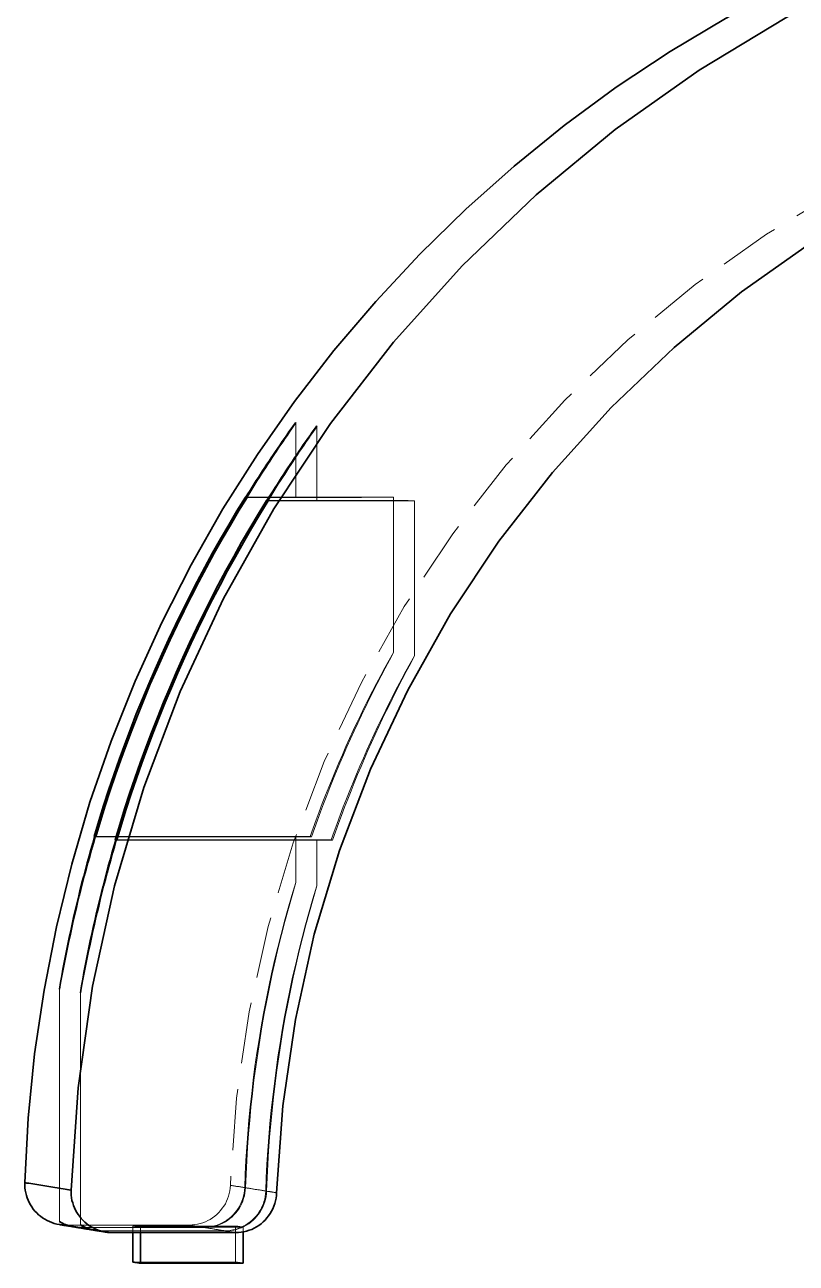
# Model space of a CAD drawing. Header units: millimetres. Extents: x 10 to 410, y 10 to 287.
# Drawn here: x 306.02 to 313.43, y 130.47 to 142.36 of the extents above; entities that cross this region are included whole.
import ezdxf

# ---------------------------------------------------------------- set-up
doc = ezdxf.new("R2010")
doc.units = ezdxf.units.MM
doc.linetypes.add('DASHED', pattern=[0.75, 0.5, -0.25])
doc.layers.add('HIDDEN', color=8, linetype='DASHED', lineweight=18)
doc.layers.add('VISIBLE', color=7, linetype='CONTINUOUS', lineweight=35)

msp = doc.modelspace()

# ---------------------------------------------------------------- linework, layer by layer
at = {"layer": 'HIDDEN'}
for points in [[(321.17, 142.05), (320.337, 142.154), (319.5, 142.195), (318.661, 142.176), (317.827, 142.094), (317, 141.951), (316.187, 141.747), (315.39, 141.484), (314.616, 141.163), (313.867, 140.786), (313.148, 140.354), (312.462, 139.871), (311.815, 139.338), (311.208, 138.759), (310.646, 138.137), (310.131, 137.475), (309.666, 136.777), (309.254, 136.047), (308.897, 135.288), (308.597, 134.505), (308.356, 133.701), (308.174, 132.883), (308.053, 132.053), (307.994, 131.216)], [(308.623, 137.826), (308.623, 137.857), (308.623, 137.889), (308.623, 137.92), (308.623, 137.951), (308.623, 137.982), (308.623, 138.013), (308.623, 138.045), (308.623, 138.076), (308.623, 138.107), (308.623, 138.138), (308.623, 138.169), (308.623, 138.201), (308.623, 138.232), (308.623, 138.263), (308.623, 138.294), (308.623, 138.325), (308.623, 138.357), (308.623, 138.388), (308.623, 138.419), (308.623, 138.45), (308.623, 138.481), (308.623, 138.513), (308.623, 138.544)], [(308.826, 137.793), (308.826, 137.825), (308.826, 137.856), (308.826, 137.887), (308.826, 137.918), (308.826, 137.949), (308.826, 137.981), (308.826, 138.012), (308.826, 138.043), (308.826, 138.074), (308.826, 138.105), (308.826, 138.137), (308.826, 138.168), (308.826, 138.199), (308.826, 138.23), (308.826, 138.261), (308.826, 138.293), (308.826, 138.324), (308.826, 138.355), (308.826, 138.386), (308.826, 138.417), (308.826, 138.449), (308.826, 138.48), (308.826, 138.511)], [(308.139, 137.828), (308.201, 137.827), (308.263, 137.827), (308.325, 137.827), (308.386, 137.827), (308.448, 137.827), (308.51, 137.827), (308.572, 137.827), (308.634, 137.827), (308.696, 137.827), (308.758, 137.827), (308.82, 137.827), (308.881, 137.827), (308.943, 137.827), (309.005, 137.827), (309.067, 137.827), (309.129, 137.827), (309.191, 137.827), (309.253, 137.827), (309.315, 137.827), (309.376, 137.827), (309.438, 137.827), (309.5, 137.827), (309.562, 137.826)], [(308.623, 137.826), (308.603, 137.826), (308.582, 137.826), (308.562, 137.826), (308.541, 137.826), (308.521, 137.826), (308.5, 137.826), (308.48, 137.826), (308.459, 137.826), (308.439, 137.826), (308.418, 137.826), (308.397, 137.826), (308.377, 137.826), (308.356, 137.826), (308.336, 137.826), (308.315, 137.826), (308.295, 137.826), (308.274, 137.826), (308.254, 137.826), (308.233, 137.826), (308.212, 137.826), (308.192, 137.826), (308.171, 137.826), (308.151, 137.826)], [(308.152, 137.827), (308.172, 137.827), (308.193, 137.827), (308.213, 137.827), (308.234, 137.827), (308.254, 137.827), (308.275, 137.827), (308.295, 137.827), (308.316, 137.827), (308.336, 137.827), (308.357, 137.827), (308.377, 137.827), (308.398, 137.827), (308.418, 137.827), (308.439, 137.827), (308.459, 137.827), (308.48, 137.827), (308.5, 137.827), (308.521, 137.827), (308.541, 137.826), (308.562, 137.826), (308.582, 137.826), (308.603, 137.826), (308.623, 137.826)], [(309.562, 137.826), (309.501, 137.826), (309.44, 137.826), (309.379, 137.826), (309.317, 137.826), (309.256, 137.825), (309.195, 137.825), (309.134, 137.825), (309.073, 137.825), (309.012, 137.825), (308.95, 137.825), (308.889, 137.825), (308.828, 137.825), (308.767, 137.825), (308.706, 137.825), (308.644, 137.825), (308.583, 137.825), (308.522, 137.825), (308.461, 137.825), (308.4, 137.825), (308.339, 137.825), (308.277, 137.825), (308.216, 137.825), (308.155, 137.825)], [(308.341, 137.795), (308.403, 137.795), (308.465, 137.795), (308.527, 137.795), (308.589, 137.795), (308.651, 137.795), (308.713, 137.795), (308.774, 137.795), (308.836, 137.795), (308.898, 137.794), (308.96, 137.794), (309.022, 137.794), (309.084, 137.794), (309.146, 137.794), (309.208, 137.794), (309.269, 137.794), (309.331, 137.794), (309.393, 137.794), (309.455, 137.794), (309.517, 137.794), (309.579, 137.794), (309.641, 137.794), (309.702, 137.794), (309.764, 137.793)], [(308.826, 137.793), (308.805, 137.793), (308.785, 137.793), (308.764, 137.793), (308.744, 137.793), (308.723, 137.793), (308.702, 137.793), (308.682, 137.793), (308.661, 137.793), (308.641, 137.793), (308.62, 137.793), (308.6, 137.793), (308.579, 137.793), (308.559, 137.793), (308.538, 137.793), (308.518, 137.793), (308.497, 137.793), (308.476, 137.793), (308.456, 137.793), (308.435, 137.793), (308.415, 137.793), (308.394, 137.793), (308.374, 137.793), (308.353, 137.793)], [(308.354, 137.794), (308.374, 137.794), (308.395, 137.794), (308.415, 137.794), (308.436, 137.794), (308.456, 137.794), (308.477, 137.794), (308.498, 137.794), (308.518, 137.794), (308.539, 137.794), (308.559, 137.794), (308.58, 137.794), (308.6, 137.794), (308.621, 137.794), (308.641, 137.794), (308.662, 137.794), (308.682, 137.794), (308.703, 137.794), (308.723, 137.794), (308.744, 137.794), (308.764, 137.794), (308.785, 137.794), (308.805, 137.794), (308.826, 137.793)], [(309.764, 137.793), (309.703, 137.793), (309.642, 137.793), (309.581, 137.793), (309.52, 137.793), (309.459, 137.793), (309.397, 137.793), (309.336, 137.793), (309.275, 137.792), (309.214, 137.792), (309.153, 137.792), (309.091, 137.792), (309.03, 137.792), (308.969, 137.792), (308.908, 137.792), (308.847, 137.792), (308.786, 137.792), (308.724, 137.792), (308.663, 137.792), (308.602, 137.792), (308.541, 137.792), (308.48, 137.792), (308.419, 137.792), (308.357, 137.792)], [(309.562, 136.334), (309.562, 136.399), (309.562, 136.464), (309.562, 136.529), (309.562, 136.594), (309.562, 136.659), (309.562, 136.723), (309.562, 136.788), (309.562, 136.853), (309.562, 136.918), (309.562, 136.983), (309.562, 137.048), (309.562, 137.113), (309.562, 137.178), (309.562, 137.242), (309.562, 137.307), (309.562, 137.372), (309.562, 137.437), (309.562, 137.502), (309.562, 137.567), (309.562, 137.632), (309.562, 137.696), (309.562, 137.761), (309.562, 137.826)], [(309.764, 136.301), (309.764, 136.366), (309.764, 136.431), (309.764, 136.496), (309.764, 136.561), (309.764, 136.626), (309.764, 136.691), (309.764, 136.755), (309.764, 136.82), (309.764, 136.885), (309.764, 136.95), (309.764, 137.015), (309.764, 137.08), (309.764, 137.145), (309.764, 137.21), (309.764, 137.274), (309.764, 137.339), (309.764, 137.404), (309.764, 137.469), (309.764, 137.534), (309.764, 137.599), (309.764, 137.664), (309.764, 137.729), (309.764, 137.793)], [(308.761, 134.567), (308.789, 134.646), (308.818, 134.726), (308.848, 134.805), (308.878, 134.884), (308.908, 134.963), (308.94, 135.041), (308.972, 135.119), (309.004, 135.197), (309.037, 135.275), (309.071, 135.353), (309.105, 135.43), (309.14, 135.507), (309.175, 135.584), (309.211, 135.66), (309.247, 135.736), (309.285, 135.812), (309.322, 135.888), (309.361, 135.963), (309.399, 136.038), (309.439, 136.113), (309.479, 136.187), (309.52, 136.261), (309.562, 136.334)], [(309.562, 136.334), (309.523, 136.26), (309.483, 136.185), (309.444, 136.111), (309.405, 136.036), (309.367, 135.96), (309.329, 135.885), (309.292, 135.809), (309.256, 135.733), (309.22, 135.657), (309.184, 135.581), (309.149, 135.504), (309.115, 135.427), (309.081, 135.35), (309.048, 135.272), (309.015, 135.195), (308.983, 135.117), (308.951, 135.038), (308.92, 134.96), (308.89, 134.881), (308.86, 134.803), (308.831, 134.723), (308.802, 134.644), (308.774, 134.565)], [(308.963, 134.534), (308.992, 134.614), (309.02, 134.693), (309.05, 134.772), (309.08, 134.851), (309.111, 134.93), (309.142, 135.008), (309.174, 135.087), (309.206, 135.165), (309.239, 135.242), (309.273, 135.32), (309.307, 135.397), (309.342, 135.474), (309.377, 135.551), (309.413, 135.627), (309.45, 135.703), (309.487, 135.779), (309.525, 135.855), (309.563, 135.93), (309.602, 136.005), (309.641, 136.08), (309.681, 136.154), (309.722, 136.228), (309.764, 136.301)], [(309.764, 136.301), (309.725, 136.227), (309.685, 136.152), (309.646, 136.078), (309.608, 136.003), (309.569, 135.928), (309.532, 135.852), (309.495, 135.777), (309.458, 135.701), (309.422, 135.624), (309.386, 135.548), (309.352, 135.471), (309.317, 135.394), (309.283, 135.317), (309.25, 135.239), (309.217, 135.162), (309.185, 135.084), (309.154, 135.006), (309.123, 134.927), (309.092, 134.849), (309.063, 134.77), (309.033, 134.691), (309.005, 134.611), (308.977, 134.532)], [(308.623, 134.566), (308.539, 134.566), (308.455, 134.566), (308.371, 134.566), (308.287, 134.566), (308.203, 134.566), (308.119, 134.566), (308.035, 134.566), (307.951, 134.566), (307.867, 134.566), (307.783, 134.566), (307.698, 134.566), (307.614, 134.566), (307.53, 134.566), (307.446, 134.566), (307.362, 134.566), (307.278, 134.566), (307.194, 134.566), (307.11, 134.566), (307.026, 134.566), (306.942, 134.566), (306.858, 134.566), (306.773, 134.566), (306.689, 134.566)], [(306.696, 134.565), (306.78, 134.565), (306.864, 134.565), (306.947, 134.565), (307.031, 134.565), (307.115, 134.565), (307.199, 134.565), (307.283, 134.565), (307.366, 134.565), (307.45, 134.565), (307.534, 134.565), (307.618, 134.565), (307.702, 134.565), (307.785, 134.565), (307.869, 134.565), (307.953, 134.565), (308.037, 134.565), (308.121, 134.565), (308.204, 134.565), (308.288, 134.565), (308.372, 134.565), (308.456, 134.565), (308.54, 134.565), (308.623, 134.566)], [(308.761, 134.567), (308.671, 134.567), (308.582, 134.567), (308.492, 134.567), (308.403, 134.567), (308.313, 134.567), (308.224, 134.567), (308.134, 134.567), (308.045, 134.567), (307.955, 134.567), (307.865, 134.567), (307.776, 134.567), (307.686, 134.567), (307.597, 134.567), (307.507, 134.567), (307.418, 134.567), (307.328, 134.567), (307.239, 134.567), (307.149, 134.567), (307.06, 134.567), (306.97, 134.567), (306.88, 134.567), (306.791, 134.567), (306.701, 134.567)], [(306.701, 134.564), (306.791, 134.564), (306.881, 134.564), (306.971, 134.564), (307.061, 134.564), (307.151, 134.564), (307.242, 134.564), (307.332, 134.564), (307.422, 134.564), (307.512, 134.564), (307.602, 134.564), (307.692, 134.564), (307.783, 134.564), (307.873, 134.564), (307.963, 134.564), (308.053, 134.564), (308.143, 134.564), (308.233, 134.564), (308.324, 134.564), (308.414, 134.564), (308.504, 134.565), (308.594, 134.565), (308.684, 134.565), (308.774, 134.565)], [(308.623, 134.566), (308.623, 134.566), (308.623, 134.566), (308.623, 134.566), (308.623, 134.566), (308.623, 134.566), (308.623, 134.566), (308.623, 134.566), (308.623, 134.566), (308.623, 134.566), (308.623, 134.566), (308.623, 134.566), (308.623, 134.566), (308.623, 134.566), (308.623, 134.566), (308.623, 134.566), (308.623, 134.566), (308.623, 134.566), (308.623, 134.566), (308.623, 134.566), (308.623, 134.566), (308.623, 134.566), (308.623, 134.566), (308.623, 134.566)], [(308.623, 134.125), (308.623, 134.144), (308.623, 134.163), (308.623, 134.183), (308.623, 134.202), (308.623, 134.221), (308.623, 134.24), (308.623, 134.259), (308.623, 134.278), (308.623, 134.298), (308.623, 134.317), (308.623, 134.336), (308.623, 134.355), (308.623, 134.374), (308.623, 134.393), (308.623, 134.412), (308.623, 134.432), (308.623, 134.451), (308.623, 134.47), (308.623, 134.489), (308.623, 134.508), (308.623, 134.527), (308.623, 134.547), (308.623, 134.566)], [(308.761, 134.567), (308.762, 134.567), (308.762, 134.567), (308.763, 134.567), (308.763, 134.566), (308.764, 134.566), (308.764, 134.566), (308.765, 134.566), (308.766, 134.566), (308.766, 134.566), (308.767, 134.566), (308.767, 134.566), (308.768, 134.566), (308.769, 134.566), (308.769, 134.565), (308.77, 134.565), (308.77, 134.565), (308.771, 134.565), (308.771, 134.565), (308.772, 134.565), (308.773, 134.565), (308.773, 134.565), (308.774, 134.565), (308.774, 134.565)], [(308.826, 134.533), (308.742, 134.533), (308.658, 134.533), (308.573, 134.533), (308.489, 134.533), (308.405, 134.533), (308.321, 134.534), (308.237, 134.534), (308.153, 134.534), (308.069, 134.534), (307.985, 134.534), (307.901, 134.534), (307.817, 134.534), (307.733, 134.534), (307.648, 134.534), (307.564, 134.534), (307.48, 134.534), (307.396, 134.534), (307.312, 134.534), (307.228, 134.534), (307.144, 134.534), (307.06, 134.534), (306.976, 134.533), (306.892, 134.533)], [(306.898, 134.532), (306.982, 134.532), (307.066, 134.532), (307.15, 134.532), (307.234, 134.532), (307.317, 134.532), (307.401, 134.532), (307.485, 134.532), (307.569, 134.532), (307.653, 134.532), (307.736, 134.532), (307.82, 134.532), (307.904, 134.532), (307.988, 134.532), (308.072, 134.532), (308.155, 134.532), (308.239, 134.532), (308.323, 134.532), (308.407, 134.532), (308.491, 134.532), (308.574, 134.532), (308.658, 134.533), (308.742, 134.533), (308.826, 134.533)], [(306.903, 134.532), (306.993, 134.532), (307.083, 134.532), (307.173, 134.532), (307.264, 134.532), (307.354, 134.532), (307.444, 134.532), (307.534, 134.532), (307.624, 134.532), (307.714, 134.532), (307.805, 134.532), (307.895, 134.532), (307.985, 134.532), (308.075, 134.532), (308.165, 134.532), (308.255, 134.532), (308.345, 134.532), (308.436, 134.532), (308.526, 134.532), (308.616, 134.532), (308.706, 134.532), (308.796, 134.532), (308.886, 134.532), (308.977, 134.532)], [(308.963, 134.534), (308.874, 134.534), (308.784, 134.534), (308.695, 134.534), (308.605, 134.534), (308.516, 134.534), (308.426, 134.534), (308.336, 134.534), (308.247, 134.534), (308.157, 134.534), (308.068, 134.534), (307.978, 134.534), (307.889, 134.534), (307.799, 134.534), (307.71, 134.534), (307.62, 134.534), (307.53, 134.534), (307.441, 134.534), (307.351, 134.534), (307.262, 134.534), (307.172, 134.534), (307.083, 134.534), (306.993, 134.534), (306.904, 134.534)], [(308.826, 134.533), (308.826, 134.533), (308.826, 134.533), (308.826, 134.533), (308.826, 134.533), (308.826, 134.533), (308.826, 134.533), (308.826, 134.533), (308.826, 134.533), (308.826, 134.533), (308.826, 134.533), (308.826, 134.533), (308.826, 134.533), (308.826, 134.533), (308.826, 134.533), (308.826, 134.533), (308.826, 134.533), (308.826, 134.533), (308.826, 134.533), (308.826, 134.533), (308.826, 134.533), (308.826, 134.533), (308.826, 134.533), (308.826, 134.533)], [(308.826, 134.092), (308.826, 134.111), (308.826, 134.131), (308.826, 134.15), (308.826, 134.169), (308.826, 134.188), (308.826, 134.207), (308.826, 134.226), (308.826, 134.246), (308.826, 134.265), (308.826, 134.284), (308.826, 134.303), (308.826, 134.322), (308.826, 134.341), (308.826, 134.361), (308.826, 134.38), (308.826, 134.399), (308.826, 134.418), (308.826, 134.437), (308.826, 134.456), (308.826, 134.475), (308.826, 134.495), (308.826, 134.514), (308.826, 134.533)], [(308.963, 134.534), (308.964, 134.534), (308.964, 134.534), (308.965, 134.534), (308.966, 134.534), (308.966, 134.534), (308.967, 134.533), (308.967, 134.533), (308.968, 134.533), (308.969, 134.533), (308.969, 134.533), (308.97, 134.533), (308.97, 134.533), (308.971, 134.533), (308.971, 134.533), (308.972, 134.533), (308.973, 134.532), (308.973, 134.532), (308.974, 134.532), (308.974, 134.532), (308.975, 134.532), (308.975, 134.532), (308.976, 134.532), (308.977, 134.532)], [(308.623, 134.125), (308.585, 134.001), (308.549, 133.877), (308.515, 133.752), (308.481, 133.627), (308.45, 133.501), (308.42, 133.375), (308.391, 133.248), (308.364, 133.122), (308.338, 132.995), (308.314, 132.867), (308.291, 132.74), (308.27, 132.612), (308.25, 132.484), (308.231, 132.356), (308.214, 132.227), (308.199, 132.098), (308.185, 131.97), (308.172, 131.841), (308.161, 131.711), (308.152, 131.582), (308.144, 131.453), (308.137, 131.323), (308.132, 131.194)], [(308.14, 131.193), (308.145, 131.322), (308.151, 131.451), (308.159, 131.581), (308.169, 131.71), (308.18, 131.839), (308.192, 131.968), (308.206, 132.097), (308.221, 132.226), (308.238, 132.354), (308.257, 132.482), (308.276, 132.611), (308.297, 132.738), (308.32, 132.866), (308.344, 132.993), (308.37, 133.12), (308.397, 133.247), (308.425, 133.374), (308.455, 133.5), (308.486, 133.625), (308.518, 133.751), (308.552, 133.876), (308.587, 134.001), (308.623, 134.125)], [(308.826, 134.092), (308.788, 133.969), (308.751, 133.844), (308.717, 133.719), (308.684, 133.594), (308.652, 133.468), (308.622, 133.342), (308.593, 133.216), (308.566, 133.089), (308.54, 132.962), (308.516, 132.835), (308.493, 132.707), (308.472, 132.579), (308.452, 132.451), (308.434, 132.323), (308.417, 132.194), (308.401, 132.066), (308.387, 131.937), (308.375, 131.808), (308.364, 131.679), (308.354, 131.549), (308.346, 131.42), (308.339, 131.29), (308.334, 131.161)], [(308.342, 131.16), (308.347, 131.289), (308.354, 131.419), (308.362, 131.548), (308.371, 131.677), (308.382, 131.806), (308.395, 131.935), (308.408, 132.064), (308.424, 132.193), (308.441, 132.321), (308.459, 132.45), (308.479, 132.578), (308.5, 132.706), (308.522, 132.833), (308.546, 132.96), (308.572, 133.088), (308.599, 133.214), (308.627, 133.341), (308.657, 133.467), (308.688, 133.593), (308.721, 133.718), (308.755, 133.843), (308.79, 133.968), (308.826, 134.092)], [(308.623, 134.125), (308.623, 134.125), (308.623, 134.125), (308.623, 134.125), (308.623, 134.125), (308.623, 134.125), (308.623, 134.125), (308.623, 134.125), (308.623, 134.125), (308.623, 134.125), (308.623, 134.125), (308.623, 134.125), (308.623, 134.125), (308.623, 134.125), (308.623, 134.125), (308.623, 134.125), (308.623, 134.125), (308.623, 134.125), (308.623, 134.125), (308.623, 134.125), (308.623, 134.125), (308.623, 134.125), (308.623, 134.125), (308.623, 134.125)], [(308.826, 134.092), (308.826, 134.092), (308.826, 134.092), (308.826, 134.092), (308.826, 134.092), (308.826, 134.092), (308.826, 134.092), (308.826, 134.092), (308.826, 134.092), (308.826, 134.092), (308.826, 134.092), (308.826, 134.092), (308.826, 134.092), (308.826, 134.092), (308.826, 134.092), (308.826, 134.092), (308.826, 134.092), (308.826, 134.092), (308.826, 134.092), (308.826, 134.092), (308.826, 134.092), (308.826, 134.092), (308.826, 134.092), (308.826, 134.092)], [(306.351, 130.868), (306.351, 130.965), (306.351, 131.062), (306.351, 131.159), (306.351, 131.256), (306.351, 131.353), (306.351, 131.45), (306.351, 131.547), (306.351, 131.644), (306.351, 131.741), (306.351, 131.838), (306.351, 131.935), (306.351, 132.032), (306.351, 132.129), (306.351, 132.226), (306.351, 132.323), (306.351, 132.42), (306.351, 132.517), (306.351, 132.614), (306.351, 132.711), (306.351, 132.808), (306.351, 132.905), (306.351, 133.002), (306.351, 133.099)], [(306.553, 130.835), (306.553, 130.932), (306.553, 131.029), (306.553, 131.126), (306.553, 131.223), (306.553, 131.32), (306.553, 131.417), (306.553, 131.514), (306.553, 131.611), (306.553, 131.708), (306.553, 131.805), (306.553, 131.902), (306.553, 131.999), (306.553, 132.096), (306.553, 132.193), (306.553, 132.29), (306.553, 132.387), (306.553, 132.484), (306.553, 132.581), (306.553, 132.678), (306.553, 132.775), (306.553, 132.872), (306.553, 132.969), (306.553, 133.066)], [(307.599, 130.834), (307.626, 130.835), (307.652, 130.838), (307.678, 130.842), (307.704, 130.848), (307.729, 130.856), (307.754, 130.866), (307.777, 130.877), (307.801, 130.889), (307.823, 130.904), (307.844, 130.919), (307.864, 130.936), (307.883, 130.955), (307.901, 130.974), (307.917, 130.995), (307.932, 131.017), (307.946, 131.039), (307.958, 131.063), (307.968, 131.087), (307.977, 131.112), (307.984, 131.138), (307.989, 131.164), (307.992, 131.19), (307.994, 131.216)], [(307.736, 130.812), (307.763, 130.813), (307.789, 130.816), (307.815, 130.82), (307.841, 130.826), (307.866, 130.834), (307.891, 130.843), (307.915, 130.854), (307.938, 130.867), (307.96, 130.881), (307.982, 130.897), (308.002, 130.914), (308.021, 130.932), (308.038, 130.952), (308.055, 130.973), (308.07, 130.994), (308.083, 131.017), (308.095, 131.041), (308.106, 131.065), (308.114, 131.09), (308.121, 131.115), (308.127, 131.141), (308.13, 131.167), (308.132, 131.194)], [(307.745, 130.811), (307.772, 130.811), (307.798, 130.814), (307.824, 130.818), (307.85, 130.825), (307.875, 130.832), (307.9, 130.842), (307.923, 130.853), (307.947, 130.866), (307.969, 130.88), (307.99, 130.896), (308.01, 130.913), (308.029, 130.931), (308.047, 130.951), (308.063, 130.971), (308.078, 130.993), (308.091, 131.016), (308.103, 131.04), (308.114, 131.064), (308.122, 131.089), (308.129, 131.114), (308.134, 131.14), (308.138, 131.166), (308.14, 131.193)], [(307.939, 130.779), (307.965, 130.78), (307.991, 130.783), (308.017, 130.787), (308.043, 130.793), (308.068, 130.801), (308.093, 130.81), (308.117, 130.822), (308.14, 130.834), (308.163, 130.848), (308.184, 130.864), (308.204, 130.881), (308.223, 130.899), (308.241, 130.919), (308.257, 130.94), (308.272, 130.961), (308.286, 130.984), (308.298, 131.008), (308.308, 131.032), (308.317, 131.057), (308.324, 131.083), (308.329, 131.108), (308.333, 131.135), (308.334, 131.161)], [(307.948, 130.778), (307.974, 130.779), (308, 130.781), (308.026, 130.786), (308.052, 130.792), (308.077, 130.8), (308.102, 130.809), (308.126, 130.82), (308.149, 130.833), (308.171, 130.847), (308.192, 130.863), (308.212, 130.88), (308.231, 130.898), (308.249, 130.918), (308.265, 130.939), (308.28, 130.96), (308.294, 130.983), (308.306, 131.007), (308.316, 131.031), (308.325, 131.056), (308.331, 131.081), (308.337, 131.107), (308.34, 131.133), (308.342, 131.16)], [(307.994, 131.216), (308, 131.215), (308.006, 131.214), (308.012, 131.213), (308.018, 131.212), (308.024, 131.211), (308.03, 131.21), (308.036, 131.209), (308.042, 131.208), (308.048, 131.207), (308.054, 131.206), (308.06, 131.205), (308.066, 131.204), (308.072, 131.204), (308.078, 131.203), (308.084, 131.202), (308.09, 131.201), (308.096, 131.2), (308.102, 131.199), (308.108, 131.198), (308.114, 131.197), (308.12, 131.196), (308.126, 131.195), (308.132, 131.194)], [(308.14, 131.193), (308.148, 131.191), (308.157, 131.19), (308.165, 131.188), (308.174, 131.187), (308.182, 131.186), (308.19, 131.184), (308.199, 131.183), (308.207, 131.182), (308.216, 131.18), (308.224, 131.179), (308.233, 131.177), (308.241, 131.176), (308.25, 131.175), (308.258, 131.173), (308.267, 131.172), (308.275, 131.171), (308.284, 131.169), (308.292, 131.168), (308.3, 131.166), (308.309, 131.165), (308.317, 131.164), (308.326, 131.162), (308.334, 131.161)], [(308.342, 131.16), (308.346, 131.159), (308.35, 131.158), (308.355, 131.158), (308.359, 131.157), (308.363, 131.156), (308.367, 131.156), (308.372, 131.155), (308.376, 131.154), (308.38, 131.154), (308.384, 131.153), (308.389, 131.152), (308.393, 131.152), (308.397, 131.151), (308.401, 131.15), (308.405, 131.149), (308.41, 131.149), (308.414, 131.148), (308.418, 131.147), (308.422, 131.147), (308.427, 131.146), (308.431, 131.145), (308.435, 131.145), (308.439, 131.144)], [(306.35, 130.839), (306.352, 130.839), (306.355, 130.838), (306.358, 130.838), (306.361, 130.838), (306.363, 130.837), (306.366, 130.837), (306.369, 130.837), (306.372, 130.836), (306.374, 130.836), (306.377, 130.836), (306.38, 130.836), (306.383, 130.835), (306.385, 130.835), (306.388, 130.835), (306.391, 130.835), (306.394, 130.835), (306.396, 130.835), (306.399, 130.834), (306.402, 130.834), (306.405, 130.834), (306.408, 130.834), (306.41, 130.834), (306.413, 130.834)], [(306.413, 130.834), (306.465, 130.834), (306.516, 130.834), (306.568, 130.834), (306.619, 130.834), (306.671, 130.834), (306.722, 130.834), (306.774, 130.834), (306.826, 130.834), (306.877, 130.834), (306.929, 130.834), (306.98, 130.834), (307.032, 130.834), (307.084, 130.834), (307.135, 130.834), (307.187, 130.834), (307.238, 130.834), (307.29, 130.834), (307.341, 130.834), (307.393, 130.834), (307.445, 130.834), (307.496, 130.834), (307.548, 130.834), (307.599, 130.834)], [(306.413, 130.834), (306.419, 130.833), (306.425, 130.832), (306.431, 130.831), (306.437, 130.83), (306.443, 130.829), (306.449, 130.828), (306.455, 130.827), (306.461, 130.826), (306.467, 130.825), (306.473, 130.824), (306.479, 130.823), (306.486, 130.822), (306.492, 130.821), (306.498, 130.821), (306.504, 130.82), (306.51, 130.819), (306.516, 130.818), (306.522, 130.817), (306.528, 130.816), (306.534, 130.815), (306.54, 130.814), (306.546, 130.813), (306.552, 130.812)], [(306.552, 130.812), (306.549, 130.812), (306.547, 130.812), (306.544, 130.812), (306.541, 130.812), (306.539, 130.812), (306.536, 130.812), (306.533, 130.812), (306.531, 130.812), (306.528, 130.812), (306.526, 130.813), (306.523, 130.813), (306.52, 130.813), (306.518, 130.813), (306.515, 130.813), (306.512, 130.814), (306.51, 130.814), (306.507, 130.814), (306.504, 130.815), (306.502, 130.815), (306.499, 130.815), (306.497, 130.816), (306.494, 130.816), (306.491, 130.816)], [(306.494, 130.816), (306.496, 130.816), (306.499, 130.815), (306.502, 130.815), (306.505, 130.814), (306.507, 130.814), (306.51, 130.814), (306.513, 130.813), (306.516, 130.813), (306.518, 130.813), (306.521, 130.812), (306.524, 130.812), (306.527, 130.812), (306.53, 130.812), (306.532, 130.812), (306.535, 130.811), (306.538, 130.811), (306.541, 130.811), (306.543, 130.811), (306.546, 130.811), (306.549, 130.811), (306.552, 130.811), (306.555, 130.811), (306.557, 130.811)], [(307.736, 130.812), (307.685, 130.812), (307.633, 130.812), (307.582, 130.812), (307.53, 130.812), (307.479, 130.812), (307.427, 130.812), (307.376, 130.812), (307.324, 130.812), (307.273, 130.812), (307.221, 130.812), (307.17, 130.812), (307.118, 130.812), (307.067, 130.812), (307.015, 130.812), (306.964, 130.812), (306.912, 130.812), (306.861, 130.812), (306.809, 130.812), (306.758, 130.812), (306.706, 130.812), (306.655, 130.812), (306.603, 130.812), (306.552, 130.812)], [(306.557, 130.811), (306.609, 130.811), (306.661, 130.811), (306.712, 130.811), (306.764, 130.811), (306.816, 130.811), (306.867, 130.811), (306.919, 130.811), (306.971, 130.811), (307.022, 130.811), (307.074, 130.811), (307.126, 130.811), (307.177, 130.811), (307.229, 130.811), (307.28, 130.811), (307.332, 130.811), (307.384, 130.811), (307.435, 130.811), (307.487, 130.811), (307.539, 130.811), (307.59, 130.811), (307.642, 130.811), (307.694, 130.811), (307.745, 130.811)], [(306.557, 130.811), (306.566, 130.809), (306.574, 130.808), (306.583, 130.807), (306.592, 130.805), (306.6, 130.804), (306.609, 130.802), (306.617, 130.801), (306.626, 130.8), (306.634, 130.798), (306.643, 130.797), (306.652, 130.796), (306.66, 130.794), (306.669, 130.793), (306.677, 130.791), (306.686, 130.79), (306.694, 130.789), (306.703, 130.787), (306.711, 130.786), (306.72, 130.784), (306.729, 130.783), (306.737, 130.782), (306.746, 130.78), (306.754, 130.779)], [(306.754, 130.779), (306.752, 130.779), (306.749, 130.779), (306.746, 130.779), (306.744, 130.779), (306.741, 130.779), (306.738, 130.779), (306.736, 130.779), (306.733, 130.779), (306.73, 130.78), (306.728, 130.78), (306.725, 130.78), (306.723, 130.78), (306.72, 130.78), (306.717, 130.781), (306.715, 130.781), (306.712, 130.781), (306.709, 130.781), (306.707, 130.782), (306.704, 130.782), (306.702, 130.782), (306.699, 130.783), (306.696, 130.783), (306.694, 130.784)], [(306.696, 130.783), (306.699, 130.783), (306.701, 130.782), (306.704, 130.782), (306.707, 130.782), (306.71, 130.781), (306.712, 130.781), (306.715, 130.781), (306.718, 130.78), (306.721, 130.78), (306.723, 130.78), (306.726, 130.779), (306.729, 130.779), (306.732, 130.779), (306.735, 130.779), (306.737, 130.779), (306.74, 130.778), (306.743, 130.778), (306.746, 130.778), (306.748, 130.778), (306.751, 130.778), (306.754, 130.778), (306.757, 130.778), (306.76, 130.778)], [(307.939, 130.779), (307.887, 130.779), (307.836, 130.779), (307.784, 130.779), (307.733, 130.779), (307.681, 130.779), (307.63, 130.779), (307.578, 130.779), (307.527, 130.779), (307.475, 130.779), (307.424, 130.779), (307.372, 130.779), (307.321, 130.779), (307.269, 130.779), (307.218, 130.779), (307.166, 130.779), (307.115, 130.779), (307.063, 130.779), (307.012, 130.779), (306.96, 130.779), (306.909, 130.779), (306.857, 130.779), (306.806, 130.779), (306.754, 130.779)], [(306.76, 130.778), (306.811, 130.778), (306.863, 130.778), (306.915, 130.778), (306.966, 130.778), (307.018, 130.778), (307.07, 130.778), (307.121, 130.778), (307.173, 130.778), (307.225, 130.778), (307.276, 130.778), (307.328, 130.778), (307.379, 130.778), (307.431, 130.778), (307.483, 130.778), (307.534, 130.778), (307.586, 130.778), (307.638, 130.778), (307.689, 130.778), (307.741, 130.778), (307.793, 130.778), (307.844, 130.778), (307.896, 130.778), (307.948, 130.778)], [(306.76, 130.778), (306.764, 130.777), (306.768, 130.777), (306.772, 130.776), (306.777, 130.775), (306.781, 130.775), (306.785, 130.774), (306.79, 130.773), (306.794, 130.772), (306.798, 130.772), (306.802, 130.771), (306.807, 130.77), (306.811, 130.77), (306.815, 130.769), (306.82, 130.768), (306.824, 130.768), (306.828, 130.767), (306.832, 130.766), (306.837, 130.765), (306.841, 130.765), (306.845, 130.764), (306.85, 130.763), (306.854, 130.763), (306.858, 130.762)], [(307.056, 130.825), (307.083, 130.825), (307.109, 130.825), (307.135, 130.825), (307.161, 130.825), (307.187, 130.825), (307.213, 130.825), (307.239, 130.825), (307.265, 130.825), (307.291, 130.825), (307.317, 130.825), (307.343, 130.825), (307.369, 130.825), (307.395, 130.825), (307.421, 130.825), (307.447, 130.825), (307.473, 130.825), (307.5, 130.825), (307.526, 130.825), (307.552, 130.825), (307.578, 130.825), (307.604, 130.825), (307.63, 130.825), (307.656, 130.825)], [(307.056, 130.825), (307.06, 130.825), (307.063, 130.824), (307.066, 130.824), (307.069, 130.823), (307.072, 130.822), (307.075, 130.822), (307.079, 130.821), (307.082, 130.821), (307.085, 130.82), (307.088, 130.82), (307.091, 130.819), (307.094, 130.819), (307.098, 130.818), (307.101, 130.818), (307.104, 130.817), (307.107, 130.817), (307.11, 130.816), (307.113, 130.816), (307.117, 130.815), (307.12, 130.815), (307.123, 130.814), (307.126, 130.814), (307.129, 130.813)], [(307.056, 130.762), (307.056, 130.765), (307.056, 130.768), (307.056, 130.77), (307.056, 130.773), (307.056, 130.776), (307.056, 130.778), (307.056, 130.781), (307.056, 130.784), (307.056, 130.787), (307.056, 130.789), (307.056, 130.792), (307.056, 130.795), (307.056, 130.798), (307.056, 130.8), (307.056, 130.803), (307.056, 130.806), (307.056, 130.809), (307.056, 130.811), (307.056, 130.814), (307.056, 130.817), (307.056, 130.82), (307.056, 130.822), (307.056, 130.825)], [(307.129, 130.813), (307.155, 130.813), (307.181, 130.813), (307.207, 130.813), (307.234, 130.813), (307.26, 130.813), (307.286, 130.813), (307.312, 130.813), (307.338, 130.813), (307.364, 130.813), (307.39, 130.813), (307.416, 130.813), (307.442, 130.813), (307.468, 130.813), (307.494, 130.813), (307.52, 130.813), (307.546, 130.813), (307.572, 130.813), (307.598, 130.813), (307.624, 130.813), (307.651, 130.813), (307.677, 130.813), (307.703, 130.813), (307.729, 130.813)], [(307.129, 130.762), (307.129, 130.764), (307.129, 130.766), (307.129, 130.769), (307.129, 130.771), (307.129, 130.773), (307.129, 130.775), (307.129, 130.778), (307.129, 130.78), (307.129, 130.782), (307.129, 130.784), (307.129, 130.787), (307.129, 130.789), (307.129, 130.791), (307.129, 130.793), (307.129, 130.795), (307.129, 130.798), (307.129, 130.8), (307.129, 130.802), (307.129, 130.804), (307.129, 130.807), (307.129, 130.809), (307.129, 130.811), (307.129, 130.813)], [(307.599, 130.834), (307.602, 130.834), (307.604, 130.833), (307.607, 130.833), (307.609, 130.833), (307.612, 130.832), (307.614, 130.832), (307.616, 130.831), (307.619, 130.831), (307.621, 130.831), (307.624, 130.83), (307.626, 130.83), (307.629, 130.829), (307.631, 130.829), (307.634, 130.829), (307.636, 130.828), (307.639, 130.828), (307.641, 130.827), (307.644, 130.827), (307.646, 130.827), (307.649, 130.826), (307.651, 130.826), (307.653, 130.825), (307.656, 130.825)], [(307.656, 130.825), (307.659, 130.825), (307.662, 130.824), (307.665, 130.824), (307.669, 130.823), (307.672, 130.822), (307.675, 130.822), (307.678, 130.821), (307.681, 130.821), (307.684, 130.82), (307.688, 130.82), (307.691, 130.819), (307.694, 130.819), (307.697, 130.818), (307.7, 130.818), (307.703, 130.817), (307.707, 130.817), (307.71, 130.816), (307.713, 130.816), (307.716, 130.815), (307.719, 130.815), (307.722, 130.814), (307.726, 130.814), (307.729, 130.813)], [(307.656, 130.825), (307.673, 130.825), (307.69, 130.825), (307.707, 130.825), (307.723, 130.825), (307.74, 130.825), (307.757, 130.825), (307.774, 130.825), (307.791, 130.825), (307.808, 130.825), (307.825, 130.825), (307.842, 130.825), (307.859, 130.825), (307.876, 130.825), (307.892, 130.825), (307.909, 130.825), (307.926, 130.825), (307.943, 130.825), (307.96, 130.825), (307.977, 130.825), (307.994, 130.825), (308.011, 130.825), (308.028, 130.825), (308.044, 130.825)], [(307.729, 130.813), (307.746, 130.813), (307.763, 130.813), (307.779, 130.813), (307.796, 130.813), (307.813, 130.813), (307.83, 130.813), (307.847, 130.813), (307.864, 130.813), (307.881, 130.813), (307.898, 130.813), (307.915, 130.813), (307.931, 130.813), (307.948, 130.813), (307.965, 130.813), (307.982, 130.813), (307.999, 130.813), (308.016, 130.813), (308.033, 130.813), (308.05, 130.813), (308.067, 130.813), (308.084, 130.813), (308.1, 130.813), (308.117, 130.813)], [(307.729, 130.813), (307.729, 130.813), (307.729, 130.813), (307.73, 130.813), (307.73, 130.813), (307.73, 130.813), (307.731, 130.813), (307.731, 130.813), (307.731, 130.813), (307.732, 130.813), (307.732, 130.813), (307.732, 130.813), (307.733, 130.813), (307.733, 130.813), (307.733, 130.812), (307.734, 130.812), (307.734, 130.812), (307.734, 130.812), (307.735, 130.812), (307.735, 130.812), (307.735, 130.812), (307.736, 130.812), (307.736, 130.812), (307.736, 130.812)], [(307.745, 130.811), (307.754, 130.809), (307.762, 130.808), (307.771, 130.806), (307.779, 130.805), (307.787, 130.804), (307.796, 130.802), (307.804, 130.801), (307.813, 130.8), (307.821, 130.798), (307.829, 130.797), (307.838, 130.796), (307.846, 130.794), (307.855, 130.793), (307.863, 130.791), (307.871, 130.79), (307.88, 130.789), (307.888, 130.787), (307.897, 130.786), (307.905, 130.785), (307.913, 130.783), (307.922, 130.782), (307.93, 130.781), (307.939, 130.779)], [(307.948, 130.778), (307.952, 130.777), (307.956, 130.776), (307.96, 130.776), (307.965, 130.775), (307.969, 130.774), (307.973, 130.774), (307.977, 130.773), (307.981, 130.772), (307.986, 130.772), (307.99, 130.771), (307.994, 130.77), (307.998, 130.77), (308.002, 130.769), (308.007, 130.768), (308.011, 130.767), (308.015, 130.767), (308.019, 130.766), (308.023, 130.765), (308.028, 130.765), (308.032, 130.764), (308.036, 130.763), (308.04, 130.763), (308.044, 130.762)], [(308.044, 130.479), (308.044, 130.494), (308.044, 130.509), (308.044, 130.524), (308.044, 130.539), (308.044, 130.554), (308.044, 130.569), (308.044, 130.584), (308.044, 130.6), (308.044, 130.615), (308.044, 130.63), (308.044, 130.645), (308.044, 130.66), (308.044, 130.675), (308.044, 130.69), (308.044, 130.705), (308.044, 130.72), (308.044, 130.735), (308.044, 130.75), (308.044, 130.765), (308.044, 130.78), (308.044, 130.795), (308.044, 130.81), (308.044, 130.825)], [(308.044, 130.825), (308.048, 130.825), (308.051, 130.824), (308.054, 130.824), (308.057, 130.823), (308.06, 130.822), (308.063, 130.822), (308.067, 130.821), (308.07, 130.821), (308.073, 130.82), (308.076, 130.82), (308.079, 130.819), (308.082, 130.819), (308.086, 130.818), (308.089, 130.818), (308.092, 130.817), (308.095, 130.817), (308.098, 130.816), (308.101, 130.816), (308.105, 130.815), (308.108, 130.815), (308.111, 130.814), (308.114, 130.814), (308.117, 130.813)], [(308.117, 130.769), (308.117, 130.771), (308.117, 130.773), (308.117, 130.775), (308.117, 130.777), (308.117, 130.778), (308.117, 130.78), (308.117, 130.782), (308.117, 130.784), (308.117, 130.786), (308.117, 130.788), (308.117, 130.79), (308.117, 130.792), (308.117, 130.794), (308.117, 130.796), (308.117, 130.798), (308.117, 130.8), (308.117, 130.802), (308.117, 130.804), (308.117, 130.806), (308.117, 130.807), (308.117, 130.809), (308.117, 130.811), (308.117, 130.813)], [(307.056, 130.479), (307.099, 130.479), (307.142, 130.479), (307.185, 130.479), (307.228, 130.479), (307.271, 130.479), (307.314, 130.479), (307.357, 130.479), (307.4, 130.479), (307.443, 130.479), (307.486, 130.479), (307.529, 130.479), (307.572, 130.479), (307.615, 130.479), (307.658, 130.479), (307.701, 130.479), (307.744, 130.479), (307.787, 130.479), (307.83, 130.479), (307.873, 130.479), (307.916, 130.479), (307.959, 130.479), (308.002, 130.479), (308.044, 130.479)], [(308.044, 130.479), (308.048, 130.479), (308.051, 130.478), (308.054, 130.478), (308.057, 130.477), (308.06, 130.477), (308.063, 130.476), (308.067, 130.476), (308.07, 130.475), (308.073, 130.475), (308.076, 130.474), (308.079, 130.474), (308.082, 130.473), (308.086, 130.473), (308.089, 130.472), (308.092, 130.472), (308.095, 130.471), (308.098, 130.471), (308.101, 130.47), (308.105, 130.469), (308.108, 130.469), (308.111, 130.468), (308.114, 130.468), (308.117, 130.467)]]:
    msp.add_lwpolyline(points, dxfattribs=at)
at = {"layer": 'VISIBLE'}
for points in [[(321.931, 143.928), (320.952, 144.05), (319.967, 144.099), (318.981, 144.075), (318, 143.979), (317.028, 143.81), (316.071, 143.57), (315.135, 143.26), (314.224, 142.881), (313.344, 142.437), (312.499, 141.928), (311.694, 141.358), (310.933, 140.731), (310.221, 140.049), (309.561, 139.316), (308.957, 138.536), (308.412, 137.714), (307.929, 136.854), (307.512, 135.96), (307.161, 135.039), (306.88, 134.093), (306.669, 133.13), (306.53, 132.153), (306.463, 131.169)], [(313.298, 142.72), (312.752, 142.426), (312.22, 142.107), (311.704, 141.764), (311.204, 141.396), (310.722, 141.006), (310.259, 140.594), (309.815, 140.161), (309.392, 139.708), (308.99, 139.236), (308.611, 138.745), (308.255, 138.238), (307.923, 137.714), (307.616, 137.176), (307.334, 136.623), (307.078, 136.059), (306.848, 135.483), (306.645, 134.897), (306.47, 134.302), (306.323, 133.699), (306.204, 133.091), (306.113, 132.478), (306.051, 131.861), (306.018, 131.242)], [(321.615, 141.978), (320.782, 142.081), (319.945, 142.123), (319.106, 142.103), (318.272, 142.022), (317.445, 141.879), (316.632, 141.675), (315.836, 141.412), (315.061, 141.091), (314.312, 140.714), (313.593, 140.282), (312.907, 139.799), (312.26, 139.266), (311.653, 138.687), (311.091, 138.065), (310.576, 137.403), (310.111, 136.705), (309.699, 135.974), (309.342, 135.215), (309.042, 134.432), (308.801, 133.629), (308.619, 132.81), (308.498, 131.981), (308.439, 131.144)], [(308.143, 137.827), (308.163, 137.859), (308.183, 137.89), (308.203, 137.922), (308.223, 137.954), (308.243, 137.986), (308.264, 138.017), (308.284, 138.049), (308.304, 138.08), (308.325, 138.111), (308.346, 138.143), (308.366, 138.174), (308.387, 138.205), (308.408, 138.236), (308.429, 138.267), (308.45, 138.299), (308.472, 138.329), (308.493, 138.36), (308.514, 138.391), (308.536, 138.422), (308.557, 138.453), (308.579, 138.483), (308.601, 138.514), (308.623, 138.544)], [(308.623, 138.544), (308.602, 138.513), (308.581, 138.482), (308.56, 138.451), (308.539, 138.42), (308.518, 138.39), (308.497, 138.359), (308.476, 138.328), (308.455, 138.297), (308.434, 138.266), (308.413, 138.235), (308.392, 138.204), (308.372, 138.172), (308.351, 138.141), (308.331, 138.11), (308.311, 138.078), (308.29, 138.047), (308.27, 138.016), (308.25, 137.984), (308.23, 137.952), (308.21, 137.921), (308.19, 137.889), (308.171, 137.857), (308.151, 137.826)], [(308.346, 137.794), (308.365, 137.826), (308.385, 137.858), (308.405, 137.889), (308.425, 137.921), (308.446, 137.953), (308.466, 137.984), (308.486, 138.016), (308.507, 138.047), (308.527, 138.079), (308.548, 138.11), (308.569, 138.141), (308.59, 138.172), (308.611, 138.204), (308.632, 138.235), (308.653, 138.266), (308.674, 138.297), (308.695, 138.328), (308.717, 138.358), (308.738, 138.389), (308.76, 138.42), (308.781, 138.45), (308.803, 138.481), (308.826, 138.511)], [(308.826, 138.511), (308.805, 138.48), (308.784, 138.449), (308.762, 138.418), (308.741, 138.388), (308.72, 138.357), (308.699, 138.326), (308.678, 138.295), (308.657, 138.264), (308.636, 138.233), (308.615, 138.202), (308.595, 138.171), (308.574, 138.14), (308.554, 138.108), (308.533, 138.077), (308.513, 138.046), (308.493, 138.014), (308.472, 137.983), (308.452, 137.951), (308.432, 137.92), (308.412, 137.888), (308.393, 137.856), (308.373, 137.825), (308.353, 137.793)], [(308.139, 137.828), (308.058, 137.695), (307.978, 137.561), (307.9, 137.426), (307.824, 137.291), (307.749, 137.154), (307.676, 137.017), (307.604, 136.878), (307.534, 136.739), (307.466, 136.599), (307.399, 136.459), (307.334, 136.317), (307.27, 136.175), (307.209, 136.032), (307.149, 135.889), (307.09, 135.744), (307.034, 135.599), (306.979, 135.454), (306.925, 135.307), (306.874, 135.16), (306.824, 135.013), (306.776, 134.865), (306.729, 134.716), (306.685, 134.567)], [(306.701, 134.564), (306.745, 134.714), (306.792, 134.862), (306.84, 135.01), (306.89, 135.158), (306.942, 135.305), (306.995, 135.451), (307.05, 135.596), (307.107, 135.741), (307.165, 135.886), (307.225, 136.029), (307.287, 136.172), (307.351, 136.314), (307.416, 136.456), (307.482, 136.596), (307.551, 136.736), (307.621, 136.875), (307.692, 137.014), (307.766, 137.151), (307.84, 137.288), (307.917, 137.423), (307.995, 137.558), (308.074, 137.692), (308.155, 137.825)], [(308.341, 137.795), (308.26, 137.662), (308.18, 137.528), (308.102, 137.393), (308.026, 137.258), (307.951, 137.121), (307.878, 136.984), (307.806, 136.846), (307.736, 136.707), (307.668, 136.567), (307.601, 136.426), (307.536, 136.285), (307.473, 136.142), (307.411, 135.999), (307.351, 135.856), (307.293, 135.711), (307.236, 135.566), (307.181, 135.421), (307.128, 135.274), (307.076, 135.128), (307.026, 134.98), (306.978, 134.832), (306.932, 134.683), (306.887, 134.534)], [(306.903, 134.532), (306.948, 134.681), (306.994, 134.829), (307.042, 134.977), (307.092, 135.125), (307.144, 135.272), (307.197, 135.418), (307.252, 135.564), (307.309, 135.709), (307.368, 135.853), (307.428, 135.996), (307.49, 136.139), (307.553, 136.282), (307.618, 136.423), (307.685, 136.564), (307.753, 136.703), (307.823, 136.843), (307.895, 136.981), (307.968, 137.118), (308.043, 137.255), (308.119, 137.39), (308.197, 137.525), (308.276, 137.659), (308.357, 137.792)], [(308.139, 137.828), (308.139, 137.827), (308.139, 137.827), (308.14, 137.827), (308.14, 137.827), (308.14, 137.827), (308.14, 137.827), (308.14, 137.827), (308.14, 137.827), (308.141, 137.827), (308.141, 137.827), (308.141, 137.827), (308.141, 137.827), (308.141, 137.827), (308.142, 137.827), (308.142, 137.827), (308.142, 137.827), (308.142, 137.827), (308.142, 137.827), (308.143, 137.827), (308.143, 137.827), (308.143, 137.827), (308.143, 137.827), (308.143, 137.827)], [(308.143, 137.827), (308.144, 137.827), (308.144, 137.827), (308.144, 137.827), (308.145, 137.827), (308.145, 137.827), (308.145, 137.827), (308.146, 137.827), (308.146, 137.827), (308.147, 137.827), (308.147, 137.827), (308.147, 137.827), (308.148, 137.827), (308.148, 137.827), (308.148, 137.827), (308.149, 137.827), (308.149, 137.827), (308.149, 137.827), (308.15, 137.827), (308.15, 137.827), (308.151, 137.827), (308.151, 137.827), (308.151, 137.827), (308.152, 137.827)], [(308.151, 137.826), (308.151, 137.826), (308.151, 137.826), (308.151, 137.825), (308.152, 137.825), (308.152, 137.825), (308.152, 137.825), (308.152, 137.825), (308.152, 137.825), (308.153, 137.825), (308.153, 137.825), (308.153, 137.825), (308.153, 137.825), (308.153, 137.825), (308.153, 137.825), (308.154, 137.825), (308.154, 137.825), (308.154, 137.825), (308.154, 137.825), (308.154, 137.825), (308.155, 137.825), (308.155, 137.825), (308.155, 137.825), (308.155, 137.825)], [(308.341, 137.795), (308.341, 137.795), (308.342, 137.795), (308.342, 137.795), (308.342, 137.795), (308.342, 137.795), (308.342, 137.794), (308.343, 137.794), (308.343, 137.794), (308.343, 137.794), (308.343, 137.794), (308.343, 137.794), (308.344, 137.794), (308.344, 137.794), (308.344, 137.794), (308.344, 137.794), (308.344, 137.794), (308.344, 137.794), (308.345, 137.794), (308.345, 137.794), (308.345, 137.794), (308.345, 137.794), (308.345, 137.794), (308.346, 137.794)], [(308.346, 137.794), (308.346, 137.794), (308.346, 137.794), (308.347, 137.794), (308.347, 137.794), (308.347, 137.794), (308.348, 137.794), (308.348, 137.794), (308.348, 137.794), (308.349, 137.794), (308.349, 137.794), (308.35, 137.794), (308.35, 137.794), (308.35, 137.794), (308.351, 137.794), (308.351, 137.794), (308.351, 137.794), (308.352, 137.794), (308.352, 137.794), (308.352, 137.794), (308.353, 137.794), (308.353, 137.794), (308.354, 137.794), (308.354, 137.794)], [(308.353, 137.793), (308.353, 137.793), (308.354, 137.793), (308.354, 137.793), (308.354, 137.793), (308.354, 137.793), (308.354, 137.793), (308.354, 137.793), (308.355, 137.793), (308.355, 137.792), (308.355, 137.792), (308.355, 137.792), (308.355, 137.792), (308.356, 137.792), (308.356, 137.792), (308.356, 137.792), (308.356, 137.792), (308.356, 137.792), (308.356, 137.792), (308.357, 137.792), (308.357, 137.792), (308.357, 137.792), (308.357, 137.792), (308.357, 137.792)], [(306.689, 134.566), (306.671, 134.503), (306.653, 134.44), (306.636, 134.377), (306.618, 134.314), (306.601, 134.251), (306.585, 134.187), (306.568, 134.124), (306.552, 134.06), (306.537, 133.997), (306.521, 133.933), (306.506, 133.869), (306.491, 133.805), (306.477, 133.742), (306.463, 133.678), (306.449, 133.614), (306.436, 133.549), (306.422, 133.485), (306.41, 133.421), (306.397, 133.357), (306.385, 133.292), (306.373, 133.228), (306.362, 133.163), (306.351, 133.099)], [(306.351, 133.099), (306.363, 133.163), (306.375, 133.227), (306.387, 133.292), (306.4, 133.356), (306.413, 133.42), (306.426, 133.485), (306.439, 133.549), (306.453, 133.613), (306.467, 133.677), (306.481, 133.741), (306.496, 133.805), (306.511, 133.869), (306.526, 133.932), (306.542, 133.996), (306.558, 134.059), (306.574, 134.123), (306.59, 134.186), (306.607, 134.25), (306.624, 134.313), (306.642, 134.376), (306.66, 134.439), (306.678, 134.502), (306.696, 134.565)], [(306.685, 134.567), (306.685, 134.567), (306.685, 134.567), (306.685, 134.567), (306.686, 134.567), (306.686, 134.567), (306.686, 134.567), (306.686, 134.567), (306.686, 134.567), (306.687, 134.567), (306.687, 134.567), (306.687, 134.567), (306.687, 134.567), (306.687, 134.567), (306.688, 134.567), (306.688, 134.567), (306.688, 134.566), (306.688, 134.566), (306.688, 134.566), (306.689, 134.566), (306.689, 134.566), (306.689, 134.566), (306.689, 134.566), (306.689, 134.566)], [(306.701, 134.567), (306.701, 134.567), (306.7, 134.567), (306.699, 134.567), (306.698, 134.567), (306.698, 134.567), (306.697, 134.567), (306.696, 134.567), (306.696, 134.567), (306.695, 134.567), (306.694, 134.567), (306.693, 134.567), (306.693, 134.567), (306.692, 134.567), (306.691, 134.567), (306.691, 134.567), (306.69, 134.567), (306.689, 134.567), (306.688, 134.567), (306.688, 134.567), (306.687, 134.567), (306.686, 134.567), (306.686, 134.567), (306.685, 134.567)], [(306.696, 134.565), (306.696, 134.565), (306.696, 134.565), (306.697, 134.565), (306.697, 134.565), (306.697, 134.565), (306.697, 134.565), (306.697, 134.565), (306.698, 134.565), (306.698, 134.565), (306.698, 134.565), (306.698, 134.565), (306.698, 134.565), (306.699, 134.565), (306.699, 134.565), (306.699, 134.565), (306.699, 134.565), (306.699, 134.565), (306.7, 134.565), (306.7, 134.565), (306.7, 134.565), (306.7, 134.565), (306.7, 134.564), (306.701, 134.564)], [(306.892, 134.533), (306.873, 134.471), (306.856, 134.407), (306.838, 134.344), (306.821, 134.281), (306.804, 134.218), (306.787, 134.155), (306.771, 134.091), (306.755, 134.028), (306.739, 133.964), (306.724, 133.9), (306.709, 133.837), (306.694, 133.773), (306.679, 133.709), (306.665, 133.645), (306.651, 133.581), (306.638, 133.517), (306.625, 133.452), (306.612, 133.388), (306.599, 133.324), (306.587, 133.26), (306.575, 133.195), (306.564, 133.131), (306.553, 133.066)], [(306.553, 133.066), (306.565, 133.13), (306.577, 133.195), (306.59, 133.259), (306.602, 133.323), (306.615, 133.388), (306.628, 133.452), (306.642, 133.516), (306.655, 133.58), (306.669, 133.644), (306.684, 133.708), (306.698, 133.772), (306.713, 133.836), (306.729, 133.899), (306.744, 133.963), (306.76, 134.027), (306.776, 134.09), (306.793, 134.154), (306.81, 134.217), (306.827, 134.28), (306.844, 134.343), (306.862, 134.406), (306.88, 134.469), (306.898, 134.532)], [(306.887, 134.534), (306.887, 134.534), (306.888, 134.534), (306.888, 134.534), (306.888, 134.534), (306.888, 134.534), (306.888, 134.534), (306.889, 134.534), (306.889, 134.534), (306.889, 134.534), (306.889, 134.534), (306.889, 134.534), (306.89, 134.534), (306.89, 134.534), (306.89, 134.534), (306.89, 134.534), (306.89, 134.534), (306.891, 134.534), (306.891, 134.534), (306.891, 134.534), (306.891, 134.534), (306.891, 134.534), (306.891, 134.533), (306.892, 134.533)], [(306.904, 134.534), (306.903, 134.534), (306.902, 134.534), (306.901, 134.534), (306.901, 134.534), (306.9, 134.534), (306.899, 134.534), (306.899, 134.534), (306.898, 134.534), (306.897, 134.534), (306.896, 134.534), (306.896, 134.534), (306.895, 134.534), (306.894, 134.534), (306.894, 134.534), (306.893, 134.534), (306.892, 134.534), (306.891, 134.534), (306.891, 134.534), (306.89, 134.534), (306.889, 134.534), (306.889, 134.534), (306.888, 134.534), (306.887, 134.534)], [(306.898, 134.532), (306.899, 134.532), (306.899, 134.532), (306.899, 134.532), (306.899, 134.532), (306.899, 134.532), (306.9, 134.532), (306.9, 134.532), (306.9, 134.532), (306.9, 134.532), (306.9, 134.532), (306.901, 134.532), (306.901, 134.532), (306.901, 134.532), (306.901, 134.532), (306.901, 134.532), (306.901, 134.532), (306.902, 134.532), (306.902, 134.532), (306.902, 134.532), (306.902, 134.532), (306.902, 134.532), (306.903, 134.532), (306.903, 134.532)], [(306.018, 131.242), (306.018, 131.217), (306.02, 131.192), (306.023, 131.168), (306.027, 131.143), (306.034, 131.119), (306.041, 131.096), (306.05, 131.073), (306.061, 131.05), (306.073, 131.029), (306.086, 131.008), (306.1, 130.988), (306.116, 130.969), (306.133, 130.95), (306.151, 130.933), (306.17, 130.918), (306.19, 130.903), (306.211, 130.89), (306.233, 130.878), (306.255, 130.867), (306.278, 130.858), (306.301, 130.85), (306.325, 130.844), (306.35, 130.839)], [(306.018, 131.242), (306.037, 131.238), (306.057, 131.235), (306.076, 131.232), (306.095, 131.229), (306.115, 131.226), (306.134, 131.223), (306.153, 131.22), (306.173, 131.216), (306.192, 131.213), (306.212, 131.21), (306.231, 131.207), (306.25, 131.204), (306.27, 131.201), (306.289, 131.198), (306.308, 131.194), (306.328, 131.191), (306.347, 131.188), (306.366, 131.185), (306.386, 131.182), (306.405, 131.179), (306.424, 131.176), (306.444, 131.172), (306.463, 131.169)], [(306.463, 131.169), (306.463, 131.145), (306.465, 131.12), (306.468, 131.095), (306.472, 131.071), (306.479, 131.047), (306.486, 131.023), (306.495, 131), (306.506, 130.978), (306.518, 130.956), (306.531, 130.935), (306.546, 130.915), (306.561, 130.896), (306.578, 130.878), (306.596, 130.861), (306.615, 130.845), (306.635, 130.831), (306.656, 130.818), (306.678, 130.806), (306.7, 130.795), (306.723, 130.786), (306.747, 130.778), (306.771, 130.772), (306.795, 130.767)], [(308.044, 130.762), (308.071, 130.763), (308.097, 130.766), (308.123, 130.77), (308.149, 130.776), (308.174, 130.784), (308.199, 130.793), (308.223, 130.804), (308.246, 130.817), (308.268, 130.831), (308.289, 130.847), (308.309, 130.864), (308.328, 130.882), (308.346, 130.902), (308.362, 130.923), (308.377, 130.945), (308.391, 130.967), (308.403, 130.991), (308.413, 131.015), (308.422, 131.04), (308.429, 131.066), (308.434, 131.091), (308.438, 131.118), (308.439, 131.144)], [(306.35, 130.839), (306.356, 130.838), (306.362, 130.837), (306.368, 130.836), (306.374, 130.835), (306.38, 130.834), (306.386, 130.833), (306.392, 130.832), (306.398, 130.831), (306.404, 130.83), (306.41, 130.83), (306.416, 130.829), (306.422, 130.828), (306.429, 130.827), (306.435, 130.826), (306.441, 130.825), (306.447, 130.824), (306.453, 130.823), (306.459, 130.822), (306.465, 130.821), (306.471, 130.82), (306.477, 130.819), (306.483, 130.818), (306.489, 130.817)], [(306.489, 130.817), (306.483, 130.818), (306.476, 130.819), (306.47, 130.82), (306.464, 130.822), (306.458, 130.823), (306.451, 130.825), (306.445, 130.827), (306.439, 130.828), (306.433, 130.83), (306.427, 130.832), (306.421, 130.834), (306.415, 130.837), (306.409, 130.839), (306.403, 130.841), (306.397, 130.844), (306.391, 130.846), (306.385, 130.849), (306.379, 130.852), (306.373, 130.855), (306.368, 130.858), (306.362, 130.861), (306.356, 130.864), (306.351, 130.868)], [(306.351, 130.868), (306.357, 130.865), (306.363, 130.861), (306.368, 130.858), (306.374, 130.855), (306.38, 130.852), (306.386, 130.849), (306.392, 130.847), (306.398, 130.844), (306.404, 130.841), (306.411, 130.839), (306.417, 130.836), (306.423, 130.834), (306.429, 130.832), (306.436, 130.83), (306.442, 130.828), (306.448, 130.826), (306.455, 130.824), (306.461, 130.823), (306.468, 130.821), (306.474, 130.82), (306.481, 130.818), (306.487, 130.817), (306.494, 130.816)], [(306.491, 130.816), (306.491, 130.816), (306.491, 130.816), (306.491, 130.816), (306.491, 130.816), (306.491, 130.816), (306.491, 130.816), (306.491, 130.816), (306.491, 130.816), (306.49, 130.817), (306.49, 130.817), (306.49, 130.817), (306.49, 130.817), (306.49, 130.817), (306.49, 130.817), (306.49, 130.817), (306.49, 130.817), (306.49, 130.817), (306.49, 130.817), (306.49, 130.817), (306.489, 130.817), (306.489, 130.817), (306.489, 130.817), (306.489, 130.817)], [(306.494, 130.816), (306.502, 130.815), (306.511, 130.813), (306.519, 130.812), (306.528, 130.81), (306.537, 130.809), (306.545, 130.808), (306.554, 130.806), (306.562, 130.805), (306.571, 130.803), (306.58, 130.802), (306.588, 130.801), (306.597, 130.799), (306.605, 130.798), (306.614, 130.796), (306.623, 130.795), (306.631, 130.794), (306.64, 130.792), (306.648, 130.791), (306.657, 130.789), (306.666, 130.788), (306.674, 130.787), (306.683, 130.785), (306.691, 130.784)], [(306.691, 130.784), (306.685, 130.785), (306.679, 130.786), (306.672, 130.787), (306.666, 130.789), (306.66, 130.79), (306.654, 130.792), (306.647, 130.794), (306.641, 130.795), (306.635, 130.797), (306.629, 130.799), (306.623, 130.802), (306.617, 130.804), (306.611, 130.806), (306.605, 130.809), (306.599, 130.811), (306.593, 130.814), (306.587, 130.816), (306.581, 130.819), (306.576, 130.822), (306.57, 130.825), (306.564, 130.828), (306.559, 130.832), (306.553, 130.835)], [(306.553, 130.835), (306.559, 130.832), (306.565, 130.828), (306.571, 130.825), (306.577, 130.822), (306.583, 130.819), (306.589, 130.816), (306.595, 130.814), (306.601, 130.811), (306.607, 130.808), (306.613, 130.806), (306.619, 130.804), (306.625, 130.801), (306.632, 130.799), (306.638, 130.797), (306.644, 130.795), (306.651, 130.793), (306.657, 130.791), (306.663, 130.79), (306.67, 130.788), (306.676, 130.787), (306.683, 130.786), (306.689, 130.784), (306.696, 130.783)], [(306.694, 130.784), (306.694, 130.784), (306.693, 130.784), (306.693, 130.784), (306.693, 130.784), (306.693, 130.784), (306.693, 130.784), (306.693, 130.784), (306.693, 130.784), (306.693, 130.784), (306.693, 130.784), (306.693, 130.784), (306.692, 130.784), (306.692, 130.784), (306.692, 130.784), (306.692, 130.784), (306.692, 130.784), (306.692, 130.784), (306.692, 130.784), (306.692, 130.784), (306.692, 130.784), (306.692, 130.784), (306.692, 130.784), (306.691, 130.784)], [(306.696, 130.783), (306.7, 130.782), (306.705, 130.782), (306.709, 130.781), (306.713, 130.78), (306.717, 130.78), (306.722, 130.779), (306.726, 130.778), (306.73, 130.778), (306.735, 130.777), (306.739, 130.776), (306.743, 130.775), (306.748, 130.775), (306.752, 130.774), (306.756, 130.773), (306.76, 130.773), (306.765, 130.772), (306.769, 130.771), (306.773, 130.771), (306.778, 130.77), (306.782, 130.769), (306.786, 130.769), (306.791, 130.768), (306.795, 130.767)], [(306.795, 130.767), (306.798, 130.767), (306.8, 130.766), (306.803, 130.766), (306.806, 130.765), (306.808, 130.765), (306.811, 130.765), (306.814, 130.764), (306.817, 130.764), (306.819, 130.764), (306.822, 130.764), (306.825, 130.763), (306.828, 130.763), (306.83, 130.763), (306.833, 130.763), (306.836, 130.763), (306.839, 130.762), (306.842, 130.762), (306.844, 130.762), (306.847, 130.762), (306.85, 130.762), (306.853, 130.762), (306.855, 130.762), (306.858, 130.762)], [(306.858, 130.762), (306.91, 130.762), (306.961, 130.762), (307.013, 130.762), (307.064, 130.762), (307.116, 130.762), (307.168, 130.762), (307.219, 130.762), (307.271, 130.762), (307.322, 130.762), (307.374, 130.762), (307.425, 130.762), (307.477, 130.762), (307.529, 130.762), (307.58, 130.762), (307.632, 130.762), (307.683, 130.762), (307.735, 130.762), (307.786, 130.762), (307.838, 130.762), (307.89, 130.762), (307.941, 130.762), (307.993, 130.762), (308.044, 130.762)], [(307.056, 130.479), (307.056, 130.492), (307.056, 130.504), (307.056, 130.516), (307.056, 130.528), (307.056, 130.541), (307.056, 130.553), (307.056, 130.565), (307.056, 130.578), (307.056, 130.59), (307.056, 130.602), (307.056, 130.614), (307.056, 130.627), (307.056, 130.639), (307.056, 130.651), (307.056, 130.664), (307.056, 130.676), (307.056, 130.688), (307.056, 130.701), (307.056, 130.713), (307.056, 130.725), (307.056, 130.737), (307.056, 130.75), (307.056, 130.762)], [(307.129, 130.467), (307.129, 130.48), (307.129, 130.493), (307.129, 130.506), (307.129, 130.519), (307.129, 130.531), (307.129, 130.544), (307.129, 130.557), (307.129, 130.57), (307.129, 130.583), (307.129, 130.596), (307.129, 130.608), (307.129, 130.621), (307.129, 130.634), (307.129, 130.647), (307.129, 130.66), (307.129, 130.672), (307.129, 130.685), (307.129, 130.698), (307.129, 130.711), (307.129, 130.724), (307.129, 130.736), (307.129, 130.749), (307.129, 130.762)], [(308.117, 130.467), (308.117, 130.481), (308.117, 130.494), (308.117, 130.507), (308.117, 130.52), (308.117, 130.533), (308.117, 130.546), (308.117, 130.559), (308.117, 130.572), (308.117, 130.585), (308.117, 130.598), (308.117, 130.612), (308.117, 130.625), (308.117, 130.638), (308.117, 130.651), (308.117, 130.664), (308.117, 130.677), (308.117, 130.69), (308.117, 130.703), (308.117, 130.716), (308.117, 130.73), (308.117, 130.743), (308.117, 130.756), (308.117, 130.769)], [(307.056, 130.479), (307.06, 130.479), (307.063, 130.478), (307.066, 130.478), (307.069, 130.477), (307.072, 130.477), (307.075, 130.476), (307.079, 130.476), (307.082, 130.475), (307.085, 130.475), (307.088, 130.474), (307.091, 130.474), (307.094, 130.473), (307.098, 130.473), (307.101, 130.472), (307.104, 130.472), (307.107, 130.471), (307.11, 130.471), (307.113, 130.47), (307.117, 130.469), (307.12, 130.469), (307.123, 130.468), (307.126, 130.468), (307.129, 130.467)], [(307.129, 130.467), (307.172, 130.467), (307.215, 130.467), (307.258, 130.467), (307.301, 130.467), (307.344, 130.467), (307.387, 130.467), (307.43, 130.467), (307.473, 130.467), (307.516, 130.467), (307.559, 130.467), (307.602, 130.467), (307.645, 130.467), (307.688, 130.467), (307.731, 130.467), (307.774, 130.467), (307.817, 130.467), (307.86, 130.467), (307.903, 130.467), (307.945, 130.467), (307.988, 130.467), (308.031, 130.467), (308.074, 130.467), (308.117, 130.467)]]:
    msp.add_lwpolyline(points, dxfattribs=at)

doc.saveas('drawing.dxf')
